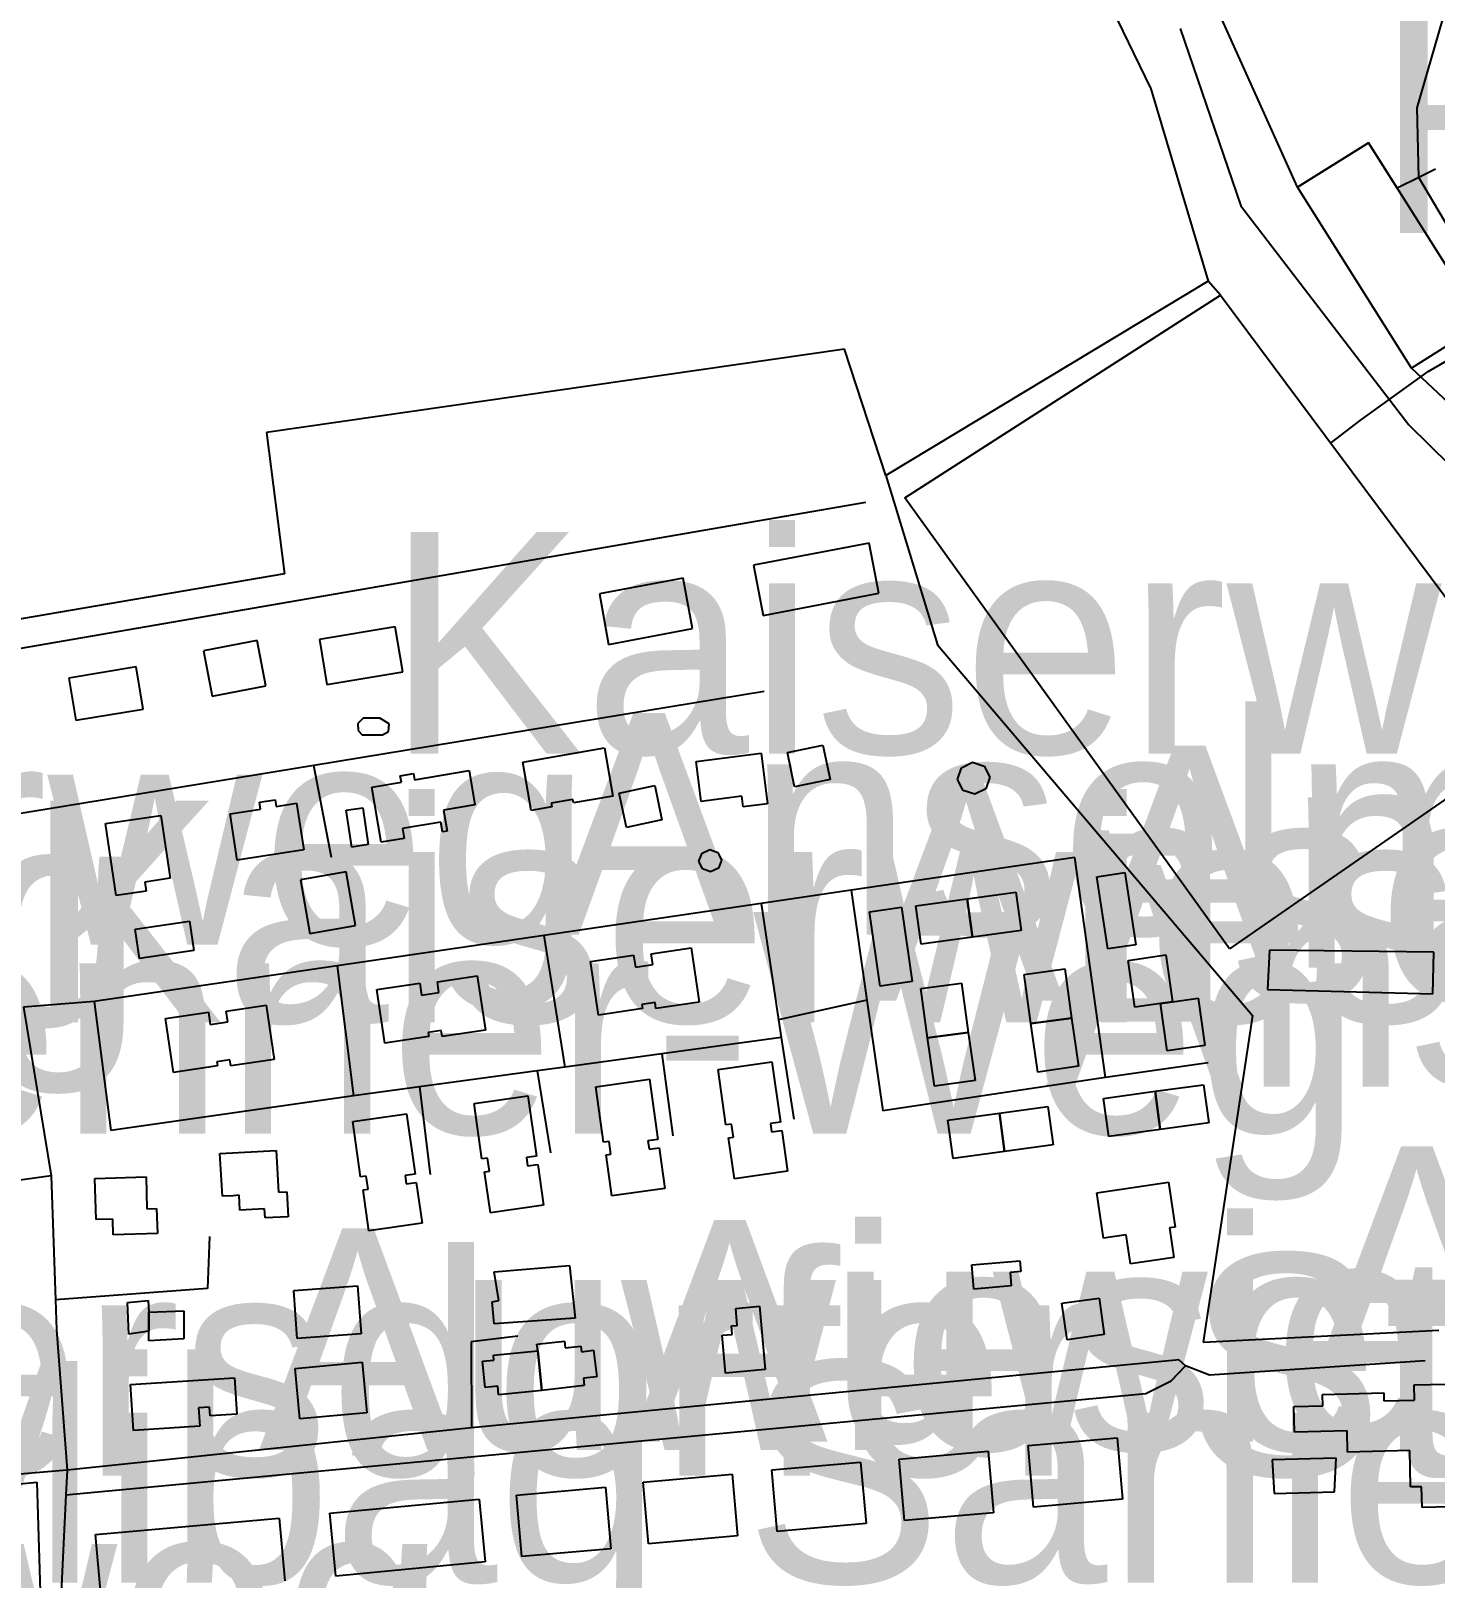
# Model space of a CAD drawing. Extents: x -3657 to 4700, y -7332 to 8131.
# Drawn here: x 420.4 to 695.3, y 3204.8 to 3507.9 of the extents above; entities that cross this region are included whole.
import ezdxf

# ---------------------------------------------------------------- set-up
doc = ezdxf.new("R2010")
doc.units = 0
for name, color, linetype in [('OSM_BUILDING_CARPORT', 9, 'CONTINUOUS'), ('OSM_BUILDING_DETACHED', 9, 'CONTINUOUS'), ('OSM_BUILDING_GARAGE', 9, 'CONTINUOUS'), ('OSM_BUILDING_GREENHOUSE', 9, 'CONTINUOUS'), ('OSM_BUILDING_HOUSE', 9, 'CONTINUOUS'), ('OSM_BUILDING_SHED', 9, 'CONTINUOUS'), ('OSM_BUILDING_TERRACE', 9, 'CONTINUOUS'), ('OSM_BUILDING_YES', 9, 'CONTINUOUS'), ('OSM_HIGHWAY_FOOTWAY', 8, 'CONTINUOUS'), ('OSM_HIGHWAY_RESIDENTIAL', 8, 'CONTINUOUS'), ('OSM_HIGHWAY_SERVICE', 8, 'CONTINUOUS'), ('OSM_LABELS', 8, 'CONTINUOUS'), ('OSM_LANDUSE_COMMERCIAL', 3, 'CONTINUOUS'), ('OSM_LANDUSE_FARMLAND', 3, 'CONTINUOUS'), ('OSM_LANDUSE_GRASS', 3, 'CONTINUOUS'), ('OSM_LANDUSE_GREENHOUSE_HORTICULTURE', 3, 'CONTINUOUS'), ('OSM_LEISURE_SWIMMING_POOL', 3, 'CONTINUOUS'), ('OSM_WATERWAY_CANAL', 4, 'CONTINUOUS')]:
    doc.layers.add(name, color=color, linetype=linetype)

msp = doc.modelspace()

# ---------------------------------------------------------------- linework, layer by layer
at = {"layer": 'OSM_BUILDING_CARPORT'}
for p, q in [((629.034975, 3342.224161), (634.510956, 3343.058123)), ((634.510956, 3343.058123), (636.687697, 3328.903009)), ((631.204131, 3328.057928), (629.034975, 3342.224161)), ((584.53694, 3335.363434), (590.801705, 3336.275233)), ((586.645421, 3320.77466), (584.53694, 3335.363434)), ((590.801705, 3336.275233), (592.91777, 3321.686458)), ((636.687697, 3328.903009), (631.204131, 3328.057928)), ((592.91777, 3321.686458), (586.645421, 3320.77466))]:
    msp.add_line(p, q, dxfattribs=at)
at = {"layer": 'OSM_BUILDING_DETACHED'}
for p, q in [((604.582672, 3266.177951), (613.994988, 3267.000793)), ((613.994988, 3267.000793), (614.177015, 3264.899209)), ((604.992233, 3261.452166), (604.582672, 3266.177951)), ((614.177015, 3264.899209), (612.068535, 3264.710178)), ((612.068535, 3264.710178), (612.296069, 3262.097097)), ((612.296069, 3262.097097), (604.992233, 3261.452166))]:
    msp.add_line(p, q, dxfattribs=at)
at = {"layer": 'OSM_BUILDING_GARAGE'}
for p, q in [((622.201376, 3258.661174), (629.482458, 3259.695287)), ((623.217693, 3251.489101), (622.201376, 3258.661174)), ((629.482458, 3259.695287), (630.498776, 3252.523214)), ((630.498776, 3252.523214), (623.217693, 3251.489101))]:
    msp.add_line(p, q, dxfattribs=at)
at = {"layer": 'OSM_BUILDING_GREENHOUSE'}
for p, q in [((591.453969, 3416.402297), (653.274914, 3456.121125)), ((653.274914, 3456.121125), (716.76444, 3370.856855)), ((655.004171, 3328.080167), (591.453969, 3416.402297)), ((716.76444, 3370.856855), (655.004171, 3328.080167)), ((662.876842, 3327.846657), (662.474865, 3320.11861)), ((695.019789, 3327.435236), (662.876842, 3327.846657)), ((694.815009, 3319.306887), (695.019789, 3327.435236)), ((662.474865, 3320.11861), (694.815009, 3319.306887))]:
    msp.add_line(p, q, dxfattribs=at)
at = {"layer": 'OSM_BUILDING_HOUSE'}
for p, q in [((471.816676, 3261.16306), (484.293115, 3262.085978)), ((472.506862, 3251.778208), (471.816676, 3261.16306)), ((484.293115, 3262.085978), (484.990885, 3252.701126)), ((484.990885, 3252.701126), (472.506862, 3251.778208))]:
    msp.add_line(p, q, dxfattribs=at)
at = {"layer": 'OSM_BUILDING_SHED'}
for p, q in [((511.066263, 3264.854731), (525.825625, 3266.066756)), ((511.999152, 3259.217148), (511.066263, 3264.854731)), ((525.825625, 3266.066756), (526.902618, 3255.736747)), ((439.256583, 3258.816847), (443.283932, 3259.217148)), ((439.529624, 3252.645528), (439.256583, 3258.816847)), ((443.283932, 3259.217148), (443.420452, 3256.937652)), ((510.656702, 3258.950281), (511.999152, 3259.217148)), ((511.066263, 3254.658156), (510.656702, 3258.950281)), ((443.420452, 3256.937652), (450.261636, 3257.20452)), ((443.420452, 3253.190383), (443.420452, 3256.937652)), ((443.420452, 3256.937652), (443.420452, 3253.190383)), ((450.261636, 3257.20452), (450.261636, 3251.711491)), ((526.902618, 3255.736747), (511.066263, 3254.658156)), ((443.420452, 3253.190383), (439.529624, 3252.645528)), ((443.420452, 3251.311189), (443.420452, 3253.190383)), ((450.261636, 3251.711491), (443.420452, 3251.311189))]:
    msp.add_line(p, q, dxfattribs=at)
at = {"layer": 'OSM_BUILDING_TERRACE'}
for p, q in [((615.59531, 3230.795725), (633.009233, 3232.330215)), ((616.664719, 3218.753315), (615.59531, 3230.795725)), ((633.009233, 3232.330215), (634.078642, 3220.287805)), ((565.39376, 3226.014343), (582.800099, 3227.559953)), ((582.800099, 3227.559953), (583.869508, 3215.517542)), ((590.361807, 3228.138166), (607.77573, 3229.683776)), ((591.423631, 3216.095756), (590.361807, 3228.138166)), ((607.77573, 3229.683776), (608.837555, 3217.641365)), ((540.243686, 3223.623652), (557.657609, 3225.169262)), ((557.657609, 3225.169262), (558.719434, 3213.126851)), ((566.455584, 3213.971933), (565.39376, 3226.014343)), ((515.434913, 3221.110647), (532.848836, 3222.645137)), ((532.848836, 3222.645137), (533.910661, 3210.602727)), ((541.305511, 3211.581242), (540.243686, 3223.623652)), ((478.86264, 3217.54129), (508.093154, 3220.332283)), ((508.093154, 3220.332283), (509.27633, 3208.023004)), ((516.504322, 3209.068237), (515.434913, 3221.110647)), ((634.078642, 3220.287805), (616.664719, 3218.753315)), ((433.022156, 3213.349241), (468.942165, 3216.607253)), ((468.942165, 3216.607253), (470.057081, 3204.297974)), ((480.038232, 3205.220892), (478.86264, 3217.54129)), ((583.869508, 3215.517542), (566.455584, 3213.971933)), ((608.837555, 3217.641365), (591.423631, 3216.095756)), ((434.137071, 3201.039963), (433.022156, 3213.349241)), ((558.719434, 3213.126851), (541.305511, 3211.581242)), ((533.910661, 3210.602727), (516.504322, 3209.068237)), ((509.27633, 3208.023004), (480.038232, 3205.220892))]:
    msp.add_line(p, q, dxfattribs=at)
at = {"layer": 'OSM_BUILDING_YES'}
for p, q in [((668.360407, 3477.248161), (682.217218, 3485.965843)), ((682.217218, 3485.965843), (687.837304, 3477.04801)), ((690.681477, 3441.843696), (668.360407, 3477.248161)), ((687.837304, 3477.04801), (704.530704, 3450.572498)), ((704.530704, 3450.572498), (690.681477, 3441.843696)), ((584.483849, 3407.57342), (561.844232, 3403.247937)), ((586.37238, 3397.721549), (584.483849, 3407.57342)), ((561.844232, 3403.247937), (563.732763, 3393.396066)), ((548.048097, 3400.668215), (531.688414, 3397.610354)), ((549.921459, 3390.816344), (548.048097, 3400.668215)), ((531.688414, 3397.610354), (533.43284, 3387.680647)), ((563.732763, 3393.396066), (586.37238, 3397.721549)), ((491.703133, 3391.149929), (476.845173, 3388.659163)), ((493.174519, 3382.343291), (491.703133, 3391.149929)), ((464.641775, 3388.470131), (454.129712, 3386.435264)), ((466.355863, 3379.630135), (464.641775, 3388.470131)), ((476.845173, 3388.659163), (478.324143, 3379.863644)), ((533.43284, 3387.680647), (549.921459, 3390.816344)), ((454.129712, 3386.435264), (455.851384, 3377.595267)), ((440.963087, 3383.299567), (427.788877, 3381.097908)), ((442.335874, 3375.060023), (440.963087, 3383.299567)), ((478.324143, 3379.863644), (493.174519, 3382.343291)), ((427.788877, 3381.097908), (429.161665, 3372.869483)), ((455.851384, 3377.595267), (466.355863, 3379.630135)), ((429.161665, 3372.869483), (442.335874, 3375.060023)), ((516.656011, 3364.652178), (532.666809, 3367.443171)), ((532.666809, 3367.443171), (534.312637, 3358.013841)), ((568.473051, 3366.520253), (575.420418, 3367.988026)), ((575.420418, 3367.988026), (576.838712, 3361.260733)), ((518.309424, 3355.200609), (516.656011, 3364.652178)), ((550.588891, 3364.763373), (563.308033, 3366.397938)), ((551.597625, 3356.957489), (550.588891, 3364.763373)), ((563.308033, 3366.397938), (564.582223, 3356.512709)), ((569.891345, 3359.79296), (568.473051, 3366.520253)), ((487.122119, 3359.78184), (492.886309, 3360.749236)), ((492.681529, 3361.994619), (495.282999, 3362.428279)), ((492.886309, 3360.749236), (492.681529, 3361.994619)), ((495.282999, 3362.428279), (495.487779, 3361.205135)), ((495.487779, 3361.205135), (506.159117, 3362.995374)), ((506.159117, 3362.995374), (507.289201, 3356.26808)), ((576.838712, 3361.260733), (569.891345, 3359.79296)), ((488.942389, 3348.951454), (487.122119, 3359.78184)), ((534.312637, 3358.013841), (526.568902, 3356.657263)), ((535.548904, 3358.592054), (542.496271, 3360.059827)), ((536.967199, 3351.864761), (535.548904, 3358.592054)), ((542.496271, 3360.059827), (543.914565, 3353.332534)), ((559.568894, 3357.980482), (551.597625, 3356.957489)), ((559.83435, 3355.901137), (559.568894, 3357.980482)), ((459.347821, 3354.511201), (465.324377, 3355.445238)), ((460.758531, 3345.471053), (459.347821, 3354.511201)), ((465.112012, 3356.790697), (468.176134, 3357.268835)), ((465.324377, 3355.445238), (465.112012, 3356.790697)), ((468.176134, 3357.268835), (468.37333, 3355.978974)), ((468.37333, 3355.978974), (472.340003, 3356.601665)), ((472.340003, 3356.601665), (473.765882, 3347.50592)), ((507.289201, 3356.26808), (501.138203, 3355.233968)), ((501.138203, 3355.233968), (501.820805, 3351.153114)), ((522.359526, 3355.912257), (518.309424, 3355.200609)), ((526.447551, 3357.335552), (522.238175, 3356.601665)), ((522.238175, 3356.601665), (522.359526, 3355.912257)), ((526.568902, 3356.657263), (526.447551, 3357.335552)), ((564.582223, 3356.512709), (559.83435, 3355.901137)), ((434.963778, 3352.643126), (445.771635, 3354.233213)), ((437.057089, 3338.510251), (434.963778, 3352.643126)), ((445.771635, 3354.233213), (447.59949, 3341.901696)), ((500.630044, 3352.921113), (493.098674, 3351.66461)), ((493.098674, 3351.66461), (493.43239, 3349.69646)), ((500.948592, 3351.00856), (500.630044, 3352.921113)), ((543.914565, 3353.332534), (536.967199, 3351.864761)), ((493.43239, 3349.69646), (488.942389, 3348.951454)), ((501.820805, 3351.153114), (500.948592, 3351.00856)), ((473.765882, 3347.50592), (460.758531, 3345.471053)), ((482.048114, 3343.180438), (473.113618, 3341.579231)), ((483.92906, 3332.672517), (482.048114, 3343.180438)), ((442.919878, 3339.366452), (437.057089, 3338.510251)), ((447.59949, 3341.901696), (442.654422, 3341.167809)), ((442.654422, 3341.167809), (442.919878, 3339.366452)), ((473.113618, 3341.579231), (474.994565, 3331.07131)), ((593.63071, 3336.497622), (603.69529, 3337.87644)), ((594.654612, 3329.014204), (593.63071, 3336.497622)), ((603.69529, 3337.87644), (613.19862, 3339.166301)), ((603.69529, 3337.87644), (604.719192, 3330.393021)), ((604.719192, 3330.393021), (603.69529, 3337.87644)), ((613.19862, 3339.166301), (614.214938, 3331.682882)), ((440.796229, 3331.927511), (451.422059, 3333.495359)), ((451.422059, 3333.495359), (452.271519, 3327.735462)), ((441.645688, 3326.167614), (440.796229, 3331.927511)), ((474.994565, 3331.07131), (483.92906, 3332.672517)), ((604.719192, 3330.393021), (594.654612, 3329.014204)), ((614.214938, 3331.682882), (604.719192, 3330.393021)), ((452.271519, 3327.735462), (441.645688, 3326.167614)), ((541.806085, 3327.12389), (549.633249, 3328.280317)), ((549.633249, 3328.280317), (551.210817, 3317.638963)), ((529.936403, 3325.633878), (538.355155, 3326.879261)), ((531.498802, 3315.092599), (529.936403, 3325.633878)), ((538.355155, 3326.879261), (538.711625, 3324.48857)), ((538.711625, 3324.48857), (542.117048, 3325.000067)), ((542.117048, 3325.000067), (541.806085, 3327.12389)), ((635.16322, 3325.834029), (642.535316, 3326.91262)), ((636.50567, 3316.649328), (635.16322, 3325.834029)), ((642.535316, 3326.91262), (643.877766, 3317.716799)), ((488.070176, 3320.140849), (496.488928, 3321.397351)), ((496.488928, 3321.397351), (496.837814, 3319.006661)), ((499.939858, 3321.630861), (507.759438, 3322.798408)), ((500.250821, 3319.518157), (499.939858, 3321.630861)), ((507.759438, 3322.798408), (509.34459, 3312.157053)), ((594.593936, 3320.296522), (602.565205, 3321.375112)), ((602.565205, 3321.375112), (603.869732, 3311.734512)), ((614.836864, 3323.076395), (622.808132, 3324.154986)), ((616.141391, 3313.446914), (614.836864, 3323.076395)), ((622.808132, 3324.154986), (624.11266, 3314.525505)), ((489.632575, 3309.610689), (488.070176, 3320.140849)), ((496.837814, 3319.006661), (500.250821, 3319.518157)), ((595.898464, 3310.655922), (594.593936, 3320.296522)), ((643.877766, 3317.716799), (648.906264, 3318.417327)), ((648.906264, 3318.417327), (650.233545, 3309.188149)), ((446.704524, 3314.41431), (455.123276, 3315.670813)), ((455.123276, 3315.670813), (455.472161, 3313.280122)), ((458.574206, 3315.904322), (466.40137, 3317.071869)), ((458.885169, 3313.791618), (458.574206, 3315.904322)), ((466.40137, 3317.071869), (467.978938, 3306.430514)), ((540.122335, 3316.371341), (531.498802, 3315.092599)), ((542.549362, 3317.561126), (540.000983, 3317.183064)), ((540.000983, 3317.183064), (540.122335, 3316.371341)), ((542.723805, 3316.38246), (542.549362, 3317.561126)), ((551.210817, 3317.638963), (542.723805, 3316.38246)), ((641.50383, 3317.372095), (636.50567, 3316.649328)), ((643.877766, 3317.716799), (641.50383, 3317.372095)), ((641.50383, 3317.372095), (643.877766, 3317.716799)), ((642.83111, 3308.120677), (641.50383, 3317.372095)), ((448.266923, 3303.884151), (446.704524, 3314.41431)), ((455.472161, 3313.280122), (458.885169, 3313.791618)), ((500.675551, 3312.068097), (498.127172, 3311.690034)), ((500.849994, 3310.90055), (500.675551, 3312.068097)), ((509.34459, 3312.157053), (500.849994, 3310.90055)), ((624.11266, 3314.525505), (616.141391, 3313.446914)), ((616.141391, 3313.446914), (624.11266, 3314.525505)), ((617.483841, 3303.950867), (616.141391, 3313.446914)), ((624.11266, 3314.525505), (625.447525, 3305.085056)), ((498.248523, 3310.889431), (489.632575, 3309.610689)), ((498.127172, 3311.690034), (498.248523, 3310.889431)), ((603.869732, 3311.734512), (595.898464, 3310.655922)), ((595.898464, 3310.655922), (603.869732, 3311.734512)), ((597.240913, 3301.159875), (595.898464, 3310.655922)), ((603.869732, 3311.734512), (605.204598, 3302.294063)), ((650.233545, 3309.188149), (642.83111, 3308.120677)), ((459.317483, 3306.352678), (456.769104, 3305.974615)), ((459.491926, 3305.174012), (459.317483, 3306.352678)), ((467.978938, 3306.430514), (459.491926, 3305.174012)), ((456.882871, 3305.162892), (448.266923, 3303.884151)), ((456.769104, 3305.974615), (456.882871, 3305.162892)), ((554.912034, 3304.462364), (565.454436, 3305.941257)), ((556.436511, 3293.609739), (554.912034, 3304.462364)), ((565.454436, 3305.941257), (567.107848, 3294.154594)), ((625.447525, 3305.085056), (617.483841, 3303.950867)), ((530.929967, 3301.082038), (541.472369, 3302.560931)), ((532.454444, 3290.229414), (530.929967, 3301.082038)), ((541.472369, 3302.560931), (543.125781, 3290.774269)), ((605.204598, 3302.294063), (597.240913, 3301.159875)), ((630.377425, 3298.802542), (640.44959, 3300.181359)), ((640.44959, 3300.181359), (649.945335, 3301.471221)), ((640.44959, 3300.181359), (641.465907, 3292.697941)), ((641.465907, 3292.697941), (640.44959, 3300.181359)), ((649.945335, 3301.471221), (650.961653, 3293.987802)), ((507.137512, 3297.790669), (517.672329, 3299.269561)), ((508.661989, 3286.938044), (507.137512, 3297.790669)), ((517.672329, 3299.269561), (519.333326, 3287.482899)), ((609.975224, 3295.889235), (619.470969, 3297.179096)), ((619.470969, 3297.179096), (620.494872, 3289.684558)), ((631.401327, 3291.319124), (630.377425, 3298.802542)), ((483.375395, 3294.276909), (493.910212, 3295.755801)), ((484.899871, 3283.424284), (483.375395, 3294.276909)), ((493.910212, 3295.755801), (495.571209, 3283.969139)), ((567.107848, 3294.154594), (565.151057, 3293.887727)), ((565.151057, 3293.887727), (565.378591, 3292.230922)), ((599.903059, 3294.510418), (609.975224, 3295.889235)), ((600.926961, 3287.027), (599.903059, 3294.510418)), ((609.975224, 3295.889235), (610.999126, 3288.394697)), ((610.999126, 3288.394697), (609.975224, 3295.889235)), ((650.961653, 3293.987802), (641.465907, 3292.697941)), ((557.551427, 3293.765412), (556.436511, 3293.609739)), ((556.959839, 3291.096734), (557.907897, 3291.230168)), ((558.089924, 3283.06846), (556.959839, 3291.096734)), ((557.907897, 3291.230168), (557.551427, 3293.765412)), ((565.378591, 3292.230922), (567.358135, 3292.50891)), ((567.358135, 3292.50891), (568.480636, 3284.525114)), ((641.465907, 3292.697941), (631.401327, 3291.319124)), ((457.368277, 3288.005515), (468.37333, 3288.617087)), ((457.838513, 3279.632537), (457.368277, 3288.005515)), ((468.37333, 3288.617087), (468.828398, 3280.43314)), ((533.56936, 3290.385086), (532.454444, 3290.229414)), ((532.977772, 3287.716408), (533.92583, 3287.849842)), ((533.92583, 3287.849842), (533.56936, 3290.385086)), ((543.125781, 3290.774269), (541.161406, 3290.496281)), ((541.161406, 3290.496281), (541.396524, 3288.850596)), ((541.396524, 3288.850596), (543.376069, 3289.128584)), ((543.376069, 3289.128584), (544.498569, 3281.144788)), ((610.999126, 3288.394697), (600.926961, 3287.027)), ((620.494872, 3289.684558), (610.999126, 3288.394697)), ((509.776905, 3287.093717), (508.661989, 3286.938044)), ((510.133374, 3284.558472), (509.776905, 3287.093717)), ((519.333326, 3287.482899), (517.368951, 3287.204912)), ((517.368951, 3287.204912), (517.596484, 3285.559227)), ((517.596484, 3285.559227), (519.583613, 3285.837214)), ((519.583613, 3285.837214), (520.706114, 3277.853418)), ((534.107857, 3279.688134), (532.977772, 3287.716408)), ((432.885635, 3283.124058), (442.897124, 3283.413165)), ((433.113169, 3275.062426), (432.885635, 3283.124058)), ((442.897124, 3283.413165), (443.079151, 3277.186249)), ((486.014787, 3283.579957), (484.899871, 3283.424284)), ((486.371257, 3281.044713), (486.014787, 3283.579957)), ((495.571209, 3283.969139), (493.606833, 3283.702271)), ((493.606833, 3283.702271), (493.834367, 3282.045467)), ((493.834367, 3282.045467), (495.813911, 3282.323454)), ((495.813911, 3282.323454), (496.936412, 3274.339658)), ((509.177732, 3284.425038), (510.133374, 3284.558472)), ((510.307817, 3276.396765), (509.177732, 3284.425038)), ((568.480636, 3284.525114), (558.089924, 3283.06846)), ((629.034975, 3280.288587), (643.088982, 3282.367932)), ((643.088982, 3282.367932), (644.385925, 3273.572413)), ((459.946994, 3279.743732), (457.838513, 3279.632537)), ((461.107416, 3279.810449), (459.946994, 3279.743732)), ((461.26669, 3276.908261), (461.107416, 3279.810449)), ((468.828398, 3280.43314), (470.466641, 3280.522096)), ((470.466641, 3280.522096), (470.739682, 3275.62952)), ((485.415615, 3280.911279), (486.371257, 3281.044713)), ((486.5457, 3272.883005), (485.415615, 3280.911279)), ((544.498569, 3281.144788), (534.107857, 3279.688134)), ((630.339503, 3271.437471), (629.034975, 3280.288587)), ((443.079151, 3277.186249), (444.967682, 3277.241846)), ((444.967682, 3277.241846), (445.111787, 3272.349269)), ((466.090407, 3277.175129), (461.26669, 3276.908261)), ((466.189005, 3275.373771), (466.090407, 3277.175129)), ((520.706114, 3277.853418), (510.307817, 3276.396765)), ((436.366903, 3275.151381), (433.113169, 3275.062426)), ((436.450332, 3272.093521), (436.366903, 3275.151381)), ((470.739682, 3275.62952), (466.189005, 3275.373771)), ((496.936412, 3274.339658), (486.5457, 3272.883005)), ((644.385925, 3273.572413), (643.278594, 3273.416741)), ((643.278594, 3273.416741), (644.135638, 3267.623485)), ((445.111787, 3272.349269), (436.450332, 3272.093521)), ((634.821919, 3272.093521), (630.339503, 3271.437471)), ((635.663794, 3266.378102), (634.821919, 3272.093521)), ((644.135638, 3267.623485), (635.663794, 3266.378102)), ((558.362964, 3257.6493), (563.012239, 3258.071841)), ((558.666343, 3254.346811), (558.362964, 3257.6493)), ((563.012239, 3258.071841), (564.142324, 3245.684726)), ((555.67048, 3252.38978), (557.680363, 3252.578811)), ((556.337913, 3244.973078), (555.67048, 3252.38978)), ((557.528673, 3254.246735), (558.666343, 3254.346811)), ((557.680363, 3252.578811), (557.528673, 3254.246735)), ((510.922158, 3248.475719), (519.621536, 3249.376397)), ((511.020756, 3247.530562), (510.922158, 3248.475719)), ((519.439508, 3250.64402), (524.832061, 3251.255592)), ((519.621536, 3249.376397), (519.439508, 3250.64402)), ((519.621536, 3249.376397), (520.417904, 3241.614992)), ((520.417904, 3241.614992), (519.621536, 3249.376397)), ((524.832061, 3251.255592), (524.98375, 3249.910133)), ((524.98375, 3249.910133), (528.055457, 3250.254837)), ((528.055457, 3250.254837), (528.176808, 3249.187366)), ((528.176808, 3249.187366), (530.535575, 3249.454234)), ((530.535575, 3249.454234), (531.127163, 3244.27255)), ((472.074547, 3245.918235), (485.218419, 3247.11914)), ((472.984683, 3236.033006), (472.074547, 3245.918235)), ((485.218419, 3247.11914), (486.128554, 3237.233911)), ((508.768171, 3247.297052), (511.020756, 3247.530562)), ((509.299084, 3242.148727), (508.768171, 3247.297052)), ((564.142324, 3245.684726), (556.337913, 3244.973078)), ((439.855755, 3242.760299), (460.197281, 3244.094638)), ((440.447343, 3233.742391), (439.855755, 3242.760299)), ((460.197281, 3244.094638), (460.667517, 3236.955924)), ((511.74128, 3242.404476), (509.299084, 3242.148727)), ((511.915723, 3240.736552), (511.74128, 3242.404476)), ((528.70772, 3242.537909), (520.417904, 3241.614992)), ((531.127163, 3244.27255), (528.548447, 3243.983444)), ((528.548447, 3243.983444), (528.70772, 3242.537909)), ((691.197221, 3242.682463), (697.598506, 3242.849255)), ((691.273065, 3239.702439), (691.197221, 3242.682463)), ((520.417904, 3241.614992), (511.915723, 3240.736552)), ((673.222047, 3240.792149), (685.235834, 3241.103495)), ((673.275138, 3238.568251), (673.222047, 3240.792149)), ((685.235834, 3241.103495), (685.273756, 3239.546766)), ((685.273756, 3239.546766), (691.273065, 3239.702439)), ((455.335641, 3238.301383), (453.196823, 3238.156829)), ((453.196823, 3238.156829), (453.431941, 3234.587472)), ((455.441823, 3236.61122), (455.335641, 3238.301383)), ((460.667517, 3236.955924), (455.441823, 3236.61122)), ((486.128554, 3237.233911), (472.984683, 3236.033006)), ((667.647468, 3238.423697), (673.275138, 3238.568251)), ((667.776404, 3233.419925), (667.647468, 3238.423697)), ((453.431941, 3234.587472), (440.447343, 3233.742391)), ((678.045765, 3233.686793), (667.776404, 3233.419925)), ((678.151947, 3229.528103), (678.045765, 3233.686793)), ((690.309839, 3229.850568), (678.151947, 3229.528103)), ((690.491866, 3222.689615), (690.309839, 3229.850568)), ((692.653437, 3222.745213), (690.491866, 3222.689615)), ((692.75962, 3218.64212), (692.653437, 3222.745213)), ((698.174925, 3218.775554), (692.75962, 3218.64212))]:
    msp.add_line(p, q, dxfattribs=at)
at = {"layer": 'OSM_HIGHWAY_FOOTWAY'}
for p, q in [((563.323202, 3336.964641), (566.713456, 3314.214159)), ((520.804712, 3330.704367), (524.892736, 3304.918263)), ((480.296103, 3324.755438), (483.489162, 3299.269561)), ((584.036366, 3318.039265), (566.713456, 3314.214159)), ((566.713456, 3314.214159), (567.2292, 3310.711519)), ((567.2292, 3310.711519), (543.884227, 3307.520225)), ((567.2292, 3310.711519), (569.739656, 3294.732808)), ((543.884227, 3307.520225), (524.892736, 3304.918263)), ((543.884227, 3307.520225), (546.060968, 3291.441438)), ((519.507769, 3304.184377), (496.458591, 3301.03756)), ((524.892736, 3304.918263), (519.507769, 3304.184377)), ((519.507769, 3304.184377), (522.071317, 3288.150068)), ((650.840302, 3305.785584), (630.756648, 3302.861157)), ((496.458591, 3301.03756), (483.489162, 3299.269561)), ((496.458591, 3301.03756), (498.544317, 3283.913542)), ((630.756648, 3302.861157), (587.130826, 3296.345134)), ((483.489162, 3299.269561), (435.980096, 3292.531148))]:
    msp.add_line(p, q, dxfattribs=at)
at = {"layer": 'OSM_HIGHWAY_RESIDENTIAL'}
for p, q in [((563.892037, 3378.507066), (475.753011, 3364.007247)), ((475.753011, 3364.007247), (415.99504, 3354.177616)), ((624.764923, 3346.004789), (580.972244, 3339.555483)), ((580.972244, 3339.555483), (563.323202, 3336.964641)), ((563.323202, 3336.964641), (520.804712, 3330.704367)), ((520.804712, 3330.704367), (480.296103, 3324.755438)), ((480.296103, 3324.755438), (432.749115, 3317.761277)), ((432.749115, 3317.761277), (418.922642, 3316.671567)), ((418.922642, 3316.671567), (424.322778, 3283.635554)), ((424.322778, 3283.635554), (425.179823, 3259.339463)), ((425.179823, 3259.339463), (425.384603, 3253.47949)), ((425.384603, 3253.47949), (427.455161, 3226.003224)), ((644.537614, 3247.530562), (506.621769, 3234.265007)), ((645.136787, 3247.586159), (644.537614, 3247.530562)), ((646.43373, 3246.418612), (645.136787, 3247.586159)), ((651.090589, 3244.583896), (646.43373, 3246.418612)), ((506.621769, 3234.265007), (427.455161, 3226.003224)), ((427.455161, 3226.003224), (309.994608, 3215.78441)), ((427.455161, 3226.003224), (427.212458, 3221.177364)), ((427.212458, 3221.177364), (425.490786, 3186.907088))]:
    msp.add_line(p, q, dxfattribs=at)
at = {"layer": 'OSM_HIGHWAY_SERVICE'}
for p, q in [((691.758471, 3492.82657), (699.08506, 3518.03446)), ((692.122525, 3479.149594), (691.758471, 3492.82657)), ((709.248239, 3450.149957), (692.122525, 3479.149594)), ((693.927627, 3441.143168), (709.248239, 3450.149957)), ((680.586559, 3431.602643), (693.927627, 3441.143168)), ((675.034733, 3427.277161), (680.586559, 3431.602643)), ((583.740572, 3415.523857), (414.622252, 3386.257352)), ((479.226694, 3345.993669), (475.753011, 3364.007247)), ((630.756648, 3302.861157), (624.764923, 3346.004789)), ((580.972244, 3339.555483), (584.036366, 3318.039265)), ((432.749115, 3317.761277), (435.980096, 3292.531148)), ((584.036366, 3318.039265), (587.130826, 3296.345134)), ((424.322778, 3283.635554), (348.584347, 3273.083156)), ((455.343225, 3271.748817), (454.903327, 3261.552242)), ((454.903327, 3261.552242), (425.179823, 3259.339463)), ((515.662447, 3252.245227), (506.568678, 3251.133277)), ((506.568678, 3251.133277), (506.621769, 3234.265007)), ((643.619894, 3243.471947), (646.43373, 3246.418612)), ((693.351208, 3247.419367), (651.090589, 3244.583896)), ((638.644488, 3240.9923), (643.619894, 3243.471947)), ((427.212458, 3221.177364), (638.644488, 3240.9923))]:
    msp.add_line(p, q, dxfattribs=at)
at = {"layer": 'OSM_LANDUSE_COMMERCIAL'}
for p, q in [((668.360407, 3477.248161), (637.468896, 3546.044462)), ((682.217218, 3485.965843), (668.360407, 3477.248161)), ((687.837304, 3477.04801), (682.217218, 3485.965843)), ((692.122525, 3479.149594), (687.837304, 3477.04801)), ((695.338336, 3480.806398), (692.122525, 3479.149594)), ((361.940584, 3217.885994), (421.516528, 3223.623652)), ((421.516528, 3223.623652), (422.578352, 3188.719565))]:
    msp.add_line(p, q, dxfattribs=at)
at = {"layer": 'OSM_LANDUSE_FARMLAND'}
for p, q in [((625.470278, 3525.884822), (639.607714, 3496.529361)), ((639.607714, 3496.529361), (650.847886, 3458.8454)), ((650.847886, 3458.8454), (587.760336, 3420.794496)), ((579.644963, 3445.546487), (466.454461, 3429.223072)), ((587.760336, 3420.794496), (579.644963, 3445.546487)), ((466.454461, 3429.223072), (469.996405, 3401.524416)), ((469.996405, 3401.524416), (406.848179, 3390.716269))]:
    msp.add_line(p, q, dxfattribs=at)
at = {"layer": 'OSM_LANDUSE_GRASS'}
for p, q in [((650.847886, 3458.8454), (587.760336, 3420.794496)), ((653.274914, 3456.121125), (650.847886, 3458.8454)), ((591.453969, 3416.402297), (653.274914, 3456.121125)), ((587.760336, 3420.794496), (597.832501, 3387.61393)), ((655.004171, 3328.080167), (591.453969, 3416.402297)), ((597.832501, 3387.61393), (659.509341, 3315.025882)), ((716.76444, 3370.856855), (655.004171, 3328.080167)), ((659.509341, 3315.025882), (649.869491, 3251.033202)), ((649.869491, 3251.033202), (696.036107, 3253.423893))]:
    msp.add_line(p, q, dxfattribs=at)
at = {"layer": 'OSM_LANDUSE_GREENHOUSE_HORTICULTURE'}
for p, q in [((668.360407, 3477.248161), (637.468896, 3546.044462)), ((690.681477, 3441.843696), (668.360407, 3477.248161)), ((731.235592, 3403.514805), (690.681477, 3441.843696))]:
    msp.add_line(p, q, dxfattribs=at)
at = {"layer": 'OSM_LEISURE_SWIMMING_POOL'}
for p, q in [((485.377692, 3373.247546), (484.35379, 3372.235672)), ((488.669349, 3373.247546), (485.377692, 3373.247546)), ((490.474451, 3372.146716), (488.669349, 3373.247546)), ((484.35379, 3372.235672), (484.437219, 3370.823496)), ((484.437219, 3370.823496), (485.218419, 3370.034012)), ((485.218419, 3370.034012), (489.21543, 3370.034012)), ((489.21543, 3370.034012), (490.391021, 3370.667823)), ((490.391021, 3370.667823), (490.474451, 3372.146716)), ((602.565205, 3363.540229), (604.711608, 3364.629939)), ((604.711608, 3364.629939), (606.99453, 3363.873813)), ((606.99453, 3363.873813), (608.079108, 3361.727751)), ((601.806759, 3361.260733), (602.565205, 3363.540229)), ((602.891337, 3359.114671), (601.806759, 3361.260733)), ((608.079108, 3361.727751), (607.328247, 3359.448255)), ((605.181844, 3358.358545), (602.891337, 3359.114671)), ((607.328247, 3359.448255), (605.181844, 3358.358545)), ((482.078452, 3355.222848), (485.317017, 3355.723225)), ((483.178199, 3348.017417), (482.078452, 3355.222848)), ((485.317017, 3355.723225), (486.416764, 3348.506675)), ((486.416764, 3348.506675), (483.178199, 3348.017417)), ((551.157726, 3345.270902), (551.749314, 3346.84987)), ((551.749314, 3346.84987), (553.273791, 3347.550398)), ((553.273791, 3347.550398), (554.851359, 3346.961065)), ((554.851359, 3346.961065), (555.549129, 3345.426575)), ((555.549129, 3345.426575), (554.965126, 3343.858727)), ((551.855496, 3343.747532), (551.157726, 3345.270902)), ((553.433064, 3343.158199), (551.855496, 3343.747532)), ((554.965126, 3343.858727), (553.433064, 3343.158199)), ((675.914531, 3228.338317), (663.407754, 3227.993613)), ((663.407754, 3227.993613), (663.756639, 3221.388634)), ((675.57323, 3221.733339), (675.914531, 3228.338317)), ((663.756639, 3221.388634), (675.57323, 3221.733339))]:
    msp.add_line(p, q, dxfattribs=at)
at = {"layer": 'OSM_WATERWAY_CANAL'}
for p, q in [((645.364321, 3508.338262), (657.279509, 3473.645445)), ((657.279509, 3473.645445), (690.158149, 3430.713084)), ((690.158149, 3430.713084), (723.036789, 3398.244165))]:
    msp.add_line(p, q, dxfattribs=at)

# ---------------------------------------------------------------- texts
at = {"layer": 'OSM_LABELS'}
for s, p in [('Herneth Blumen GmbH', (683.664586, 3468.321061)), ('Kaiserwiesenweg', (489.943634, 3366.341758)), ('Anselm-Franz-Gasse', (521.897434, 3330.865256)), ('Kreuzfelderweg', (126.705674, 3328.890933)), ('Anselm-Franz-Gasse', (627.760786, 3324.432973)), ('Anselm-Franz-Gasse', (584.049104, 3317.949962)), ('Feldkirchner Weg', (-12.557566, 3312.776962)), ('Kaiserwiesenweg', (419.409084, 3313.695698)), ('Anselm-Franz-Gasse', (618.980131, 3301.102198)), ('Brüder-Renner-Weg', (158.151765, 3291.882294)), ('Auwiesenweg', (672.220898, 3246.001631)), ('Auwiesenweg', (537.724182, 3231.534275)), ('Auwiesenweg', (464.901778, 3229.911132)), ('Rudersdorfer Straße', (291.554373, 3224.911899)), ('Mibag Sanierungs GmbH - Brandschadensanierung & Wasserschadensanierung', (385.807367, 3203.91324)), ('Gadollaweg', (195.087166, 3178.150689))]:
    msp.add_text(s, height=43.418293, dxfattribs=at).set_placement(p)

doc.saveas('drawing.dxf')
